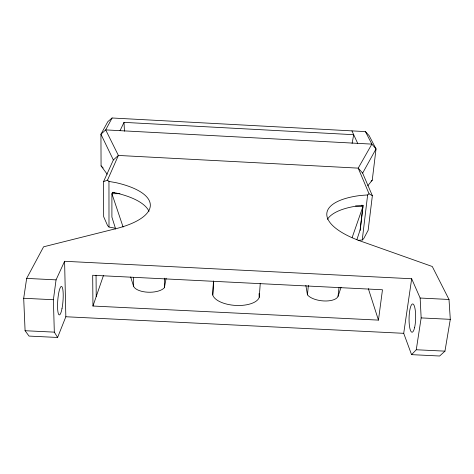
<?xml version="1.0" encoding="UTF-8"?>
<svg xmlns="http://www.w3.org/2000/svg" width="474" height="474" viewBox="0 0 474 474"><rect width="100%" height="100%" fill="white"/><g stroke="black" fill="none" stroke-linecap="round" stroke-linejoin="round"><path stroke-width="0.71" d="M119.934 193.682L111.911 193.712L111.9 217.068L115.656 229.055M112.308 193.783L112.308 192.331L114.512 192.326M166.119 278.244L164.389 287.712A16.086 7.234 0.4 0 1 147.805 292.203A16.086 7.234 0.4 0 1 133.544 286.178L133.644 277.373M164.389 287.712L164.638 278.191M260.262 283.31L259.242 297.305A23.51 10.801 3.5 0 1 235.951 305.44A23.51 10.801 3.5 0 1 212.755 294.988L213.454 280.969M212.755 294.988L213.525 282.486M341.061 287.262L338.039 296.368A16.033 7.169 6.6 0 1 323.843 300.954A16.033 7.169 6.6 0 1 307.448 294.84L308.355 285.384M338.039 296.368L339.005 287.647M355.512 205.965L362.871 206.759L360.139 229.837L356.886 239.643M360.151 230.435L363.114 205.378L361.662 205.218M362.243 239.998L367.634 194.944L369.062 193.807L372.363 195.709L368.144 230.293L363.659 238.7L362.243 239.998L358.101 240.377M367.735 185.826L372.256 180.15L376.036 148.913L369.169 135.7L365.436 131.606L112.095 117.99L107.811 121.676L100.932 134.231L101.075 165.882L107.201 174.236M378.453 320.116L382.477 289.768L92.685 275.264L92.957 306.032L378.453 320.116L368.328 288.625M115.271 228.249L109.002 227.034L107.58 225.588L103.67 216.695L103.551 181.661L107.515 180.132L108.955 181.429L116.077 182.686A77.849 27.741 -0.9 0 1 112.842 229.44L43.584 246.812L26.663 278.398L23.7 298.264L25.086 330.716L29.021 336.078L57.597 337.464L54.314 332.138L53.396 299.728L56.056 279.867L64.594 261.287L411.675 278.753L420.142 298.033L421.155 317.906L416.267 349.753L411.562 354.647L403.712 333.317L411.675 278.753M411.562 354.647L439.629 356.01L444.956 351.151L450.3 319.346L449.002 299.473L432.276 266.501L363.973 242.279A77.268 27.308 7.7 0 1 360.601 195.46L367.634 194.944M352.105 143.373L353.699 134.693L124.004 122.369L120.041 130.658M92.957 306.032L103.492 275.376M352.188 237.427L362.871 206.759M57.597 337.464L65.839 316.751L64.594 261.287M107.515 180.132L118.382 155.448L105.696 129.894L112.095 117.99M103.551 181.661L113.351 159.957L118.382 155.448L358.22 168.134L362.64 173.111L372.363 195.709M362.64 173.111L376.036 148.913L371.865 144.12L365.436 131.606M371.106 181.074L372.256 180.15M363.114 205.378L359.411 205.663A76.871 28.073 7.9 0 0 327.398 219.355M25.086 330.716L54.314 332.138M416.267 349.753L444.956 351.151M26.663 278.398L56.056 279.867M420.142 298.033L449.002 299.473M23.7 298.264L53.396 299.728M421.155 317.906L450.3 319.346M65.839 316.751L403.712 333.317M112.308 192.331L116.053 193.007A77.44 28.517 -1.1 0 1 149.026 211.327M101.075 165.882L103.172 167.968M113.351 159.957L100.932 134.231L105.696 129.894L371.865 144.12L358.22 168.134L369.062 193.807M351.939 130.883L357.692 143.361M111.911 193.712L123.11 227.064M130.676 277.012L133.544 286.178M305.849 285.372L307.448 294.84M259.053 293.607L259.242 297.305M124.004 122.369L124.455 131.203M96.056 275.193L96.216 296.558M108.955 181.429L109.002 227.034M62.023 308.479A14.267 2.631 -85.7 0 0 61.561 286.468A14.267 2.631 -85.7 0 0 57.561 307.069A14.267 2.631 -85.7 0 0 62.023 308.479M414.566 327.694A14.149 3.288 -88.7 0 0 413.381 304.278A14.149 3.288 -88.7 0 0 409.127 322.219A14.149 3.288 -88.7 0 0 414.566 327.694"/></g></svg>
